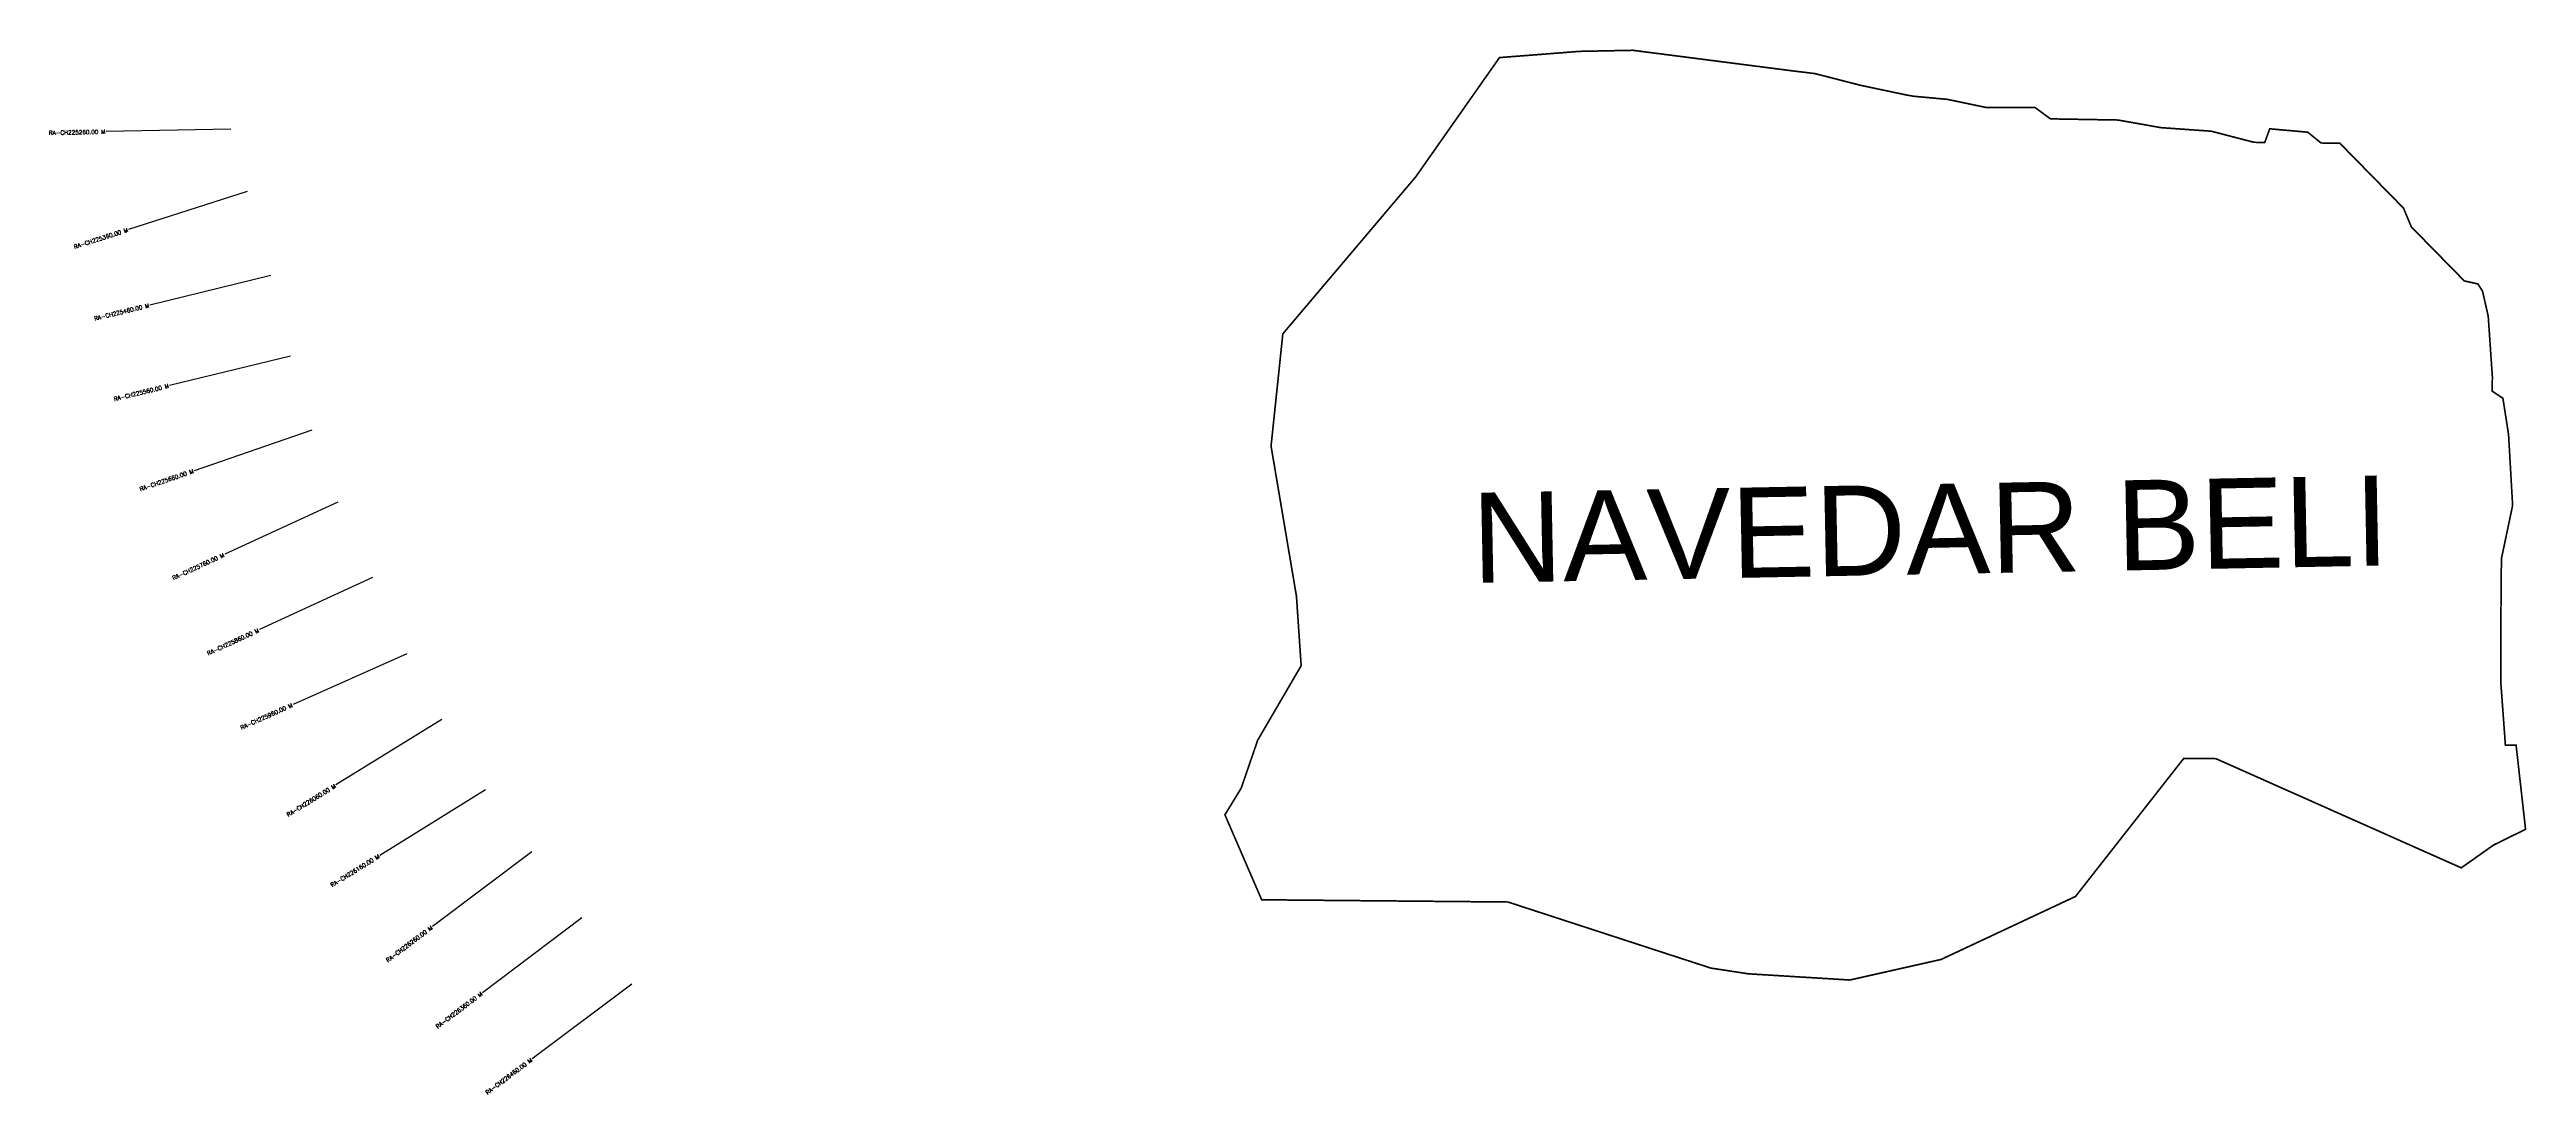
# Model space of a CAD drawing. Header units: metres. Extents: x 276677 to 279663, y 2059971 to 2061231.
import ezdxf
from ezdxf.enums import TextEntityAlignment as Align

# ---------------------------------------------------------------- set-up
doc = ezdxf.new("R2010")
doc.units = ezdxf.units.M
doc.header["$MEASUREMENT"] = 0
for name, color, linetype in [('CS', 134, 'Continuous'), ('CSMark', 6, 'Continuous'), ('VILLAGE NAME', 250, 'Continuous')]:
    doc.layers.add(name, color=color, linetype=linetype)
doc.styles.get("Standard").update_dxf_attribs({"font": 'simplex.shx'})

msp = doc.modelspace()

# ---------------------------------------------------------------- linework, layer by layer
at = {"color": 6, "const_width": 2, "flags": 128}
msp.add_lwpolyline([(278424.9, 2061221.4), (278449.3, 2061223.3), (278497.1, 2061227), (278520.6, 2061228.9), (278585.6, 2061230.2), (278777.3, 2061205.5), (278805.1, 2061202.1), (278860, 2061188), (278916.3, 2061176.1), (278923.8, 2061174.8), (278964.8, 2061171), (279011.6, 2061161.2), (279070.5, 2061161.1), (279089, 2061147.5), (279170.4, 2061146.1), (279222.1, 2061136.9), (279282.8, 2061132.6), (279334.3, 2061119.2), (279347.3, 2061119.1), (279353.3, 2061135.5), (279399.1, 2061131.4), (279415.1, 2061118.4), (279437.8, 2061118.1), (279514.5, 2061039.8), (279523.9, 2061017.2), (279587.8, 2060952), (279604.1, 2060948.4), (279609.7, 2060939.7), (279616.6, 2060909.5), (279621.6, 2060836.3), (279621.4, 2060819), (279634.3, 2060810.4), (279641.1, 2060767), (279646, 2060681.2), (279632.5, 2060616.8), (279631.8, 2060535.9), (279631.8, 2060467.3), (279637.3, 2060392.1), (279650.2, 2060392), (279661.6, 2060290.5), (279623, 2060271.5), (279584.1, 2060244), (279288.4, 2060375.7), (279249.7, 2060376.1), (279119.2, 2060209.5), (278957.2, 2060133.5), (278847.2, 2060108.7), (278724.7, 2060116.2), (278679.6, 2060123.1), (278435.1, 2060202.8), (278138.3, 2060205.5), (278094, 2060308), (278113.6, 2060340.1), (278133.5, 2060398), (278185.9, 2060487.9), (278180.2, 2060571.8), (278149.6, 2060752.8), (278163.8, 2060888.2), (278324, 2061077.6), (278424.9, 2061221.4)], dxfattribs=at)
at = {"layer": 'CS'}
for p, q in [((276895.7, 2061135.2), (276745.7, 2061132.1)), ((276915.5, 2061059.7), (276772.7, 2061014)), ((276944, 2060958.5), (276798.3, 2060922.9)), ((276967.8, 2060861.4), (276822.1, 2060825.7)), ((276993.5, 2060771.9), (276851.6, 2060723.1)), ((277024.7, 2060685), (276888.5, 2060622.2)), ((277066.6, 2060594.2), (276930.4, 2060531.4)), ((277108, 2060502.1), (276970.9, 2060441)), ((277150.1, 2060423), (277022.6, 2060344)), ((277202.8, 2060338), (277075.3, 2060259)), ((277258.8, 2060263.5), (277139, 2060173.3)), ((277319, 2060183.6), (277199.1, 2060093.4)), ((277379.1, 2060103.5), (277259.1, 2060013.6))]:
    msp.add_line(p, q, dxfattribs=at)

# ---------------------------------------------------------------- texts
at = {"layer": 'CSMark'}
for s, rotation, p in [('RA-CH225260.00 M', 1.1988, (276744.7, 2061132)), ('RA-CH225360.00 M', 17.7551, (276771.7, 2061013.7)), ('RA-CH225460.00 M', 13.7426, (276797.4, 2060922.6)), ('RA-CH225560.00 M', 13.7426, (276821.1, 2060825.5)), ('RA-CH225660.00 M', 18.9718, (276850.7, 2060722.8)), ('RA-CH225760.00 M', 24.7653, (276887.6, 2060621.7)), ('RA-CH225860.00 M', 24.7653, (276929.5, 2060530.9)), ('RA-CH225960.00 M', 24.0286, (276970, 2060440.6)), ('RA-CH226060.00 M', 31.8078, (277021.8, 2060343.4)), ('RA-CH226160.00 M', 31.8078, (277074.5, 2060258.5)), ('RA-CH226260.00 M', 36.9689, (277138.2, 2060172.7)), ('RA-CH226360.00 M', 36.9689, (277198.3, 2060092.8)), ('RA-CH226460.00 M', 36.8607, (277258.3, 2060013))]:
    msp.add_text(s, height=5, rotation=rotation, dxfattribs=at).set_placement(p, align=Align.MIDDLE_RIGHT)
at = {"layer": 'VILLAGE NAME', "insert": (278390.4, 2060696.3), "char_height": 108.748, "attachment_point": 1, "rotation": 1.1028}
msp.add_mtext_dynamic_manual_height_columns('{\\fArial|b0|i0|c0|p34;NAVEDAR BELI}', width=1388.073, gutter_width=543.7, heights=[0], dxfattribs=at)

doc.saveas('drawing.dxf')
